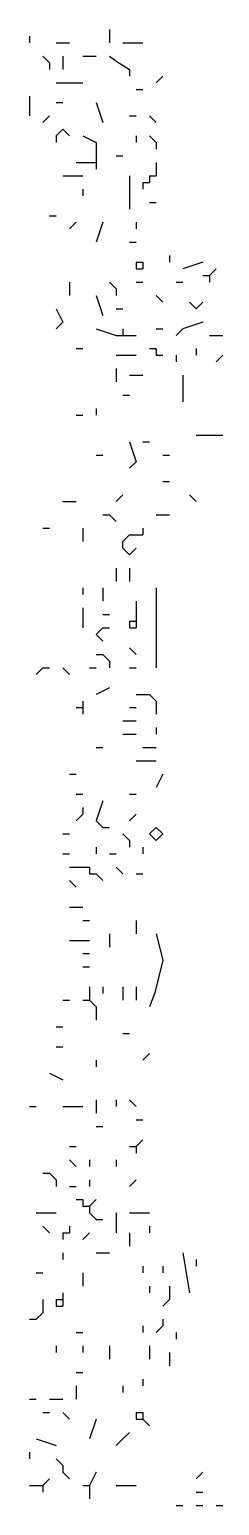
# Model space of a CAD drawing. Header units: inches. Extents: x 0 to 7.16, y 0 to 9.76.
# Drawn here: x 2.88 to 3.165, y 0 to 2.22 of the extents above; entities that cross this region are included whole.
import ezdxf

# ---------------------------------------------------------------- set-up
doc = ezdxf.new("R2010")
doc.units = ezdxf.units.IN
doc.header["$MEASUREMENT"] = 0

# ---------------------------------------------------------------- blocks, each defined once
blk = doc.blocks.new('drevoo')
at = {"linetype": 'Continuous'}
for points in [[(184.0302, -565.4001), (184.0302, -565.4101)], [(184.0702, -565.4101), (184.0902, -565.4101)], [(184.1502, -565.3901), (184.1502, -565.4101)], [(184.1702, -565.4101), (184.2002, -565.4101)], [(184.0502, -565.4301), (184.0602, -565.4401)], [(184.0802, -565.4301), (184.0802, -565.4501)], [(184.1102, -565.4301), (184.1302, -565.4301)], [(184.1502, -565.4301), (184.1612, -565.4381), (184.1802, -565.4501), (184.1802, -565.4601)], [(184.0602, -565.4401), (184.0602, -565.4501)], [(184.0702, -565.4701), (184.1102, -565.4701)], [(184.2302, -565.4601), (184.2202, -565.4701)], [(184.0302, -565.4901), (184.0302, -565.5101)], [(184.0702, -565.5001), (184.0802, -565.5001)], [(184.1302, -565.5001), (184.1402, -565.5301)], [(184.1902, -565.4801), (184.2002, -565.4801)], [(184.0302, -565.5101), (184.0302, -565.5201)], [(184.0602, -565.5201), (184.0502, -565.5301)], [(184.1802, -565.5201), (184.1902, -565.5201)], [(184.2102, -565.5201), (184.2202, -565.5301)], [(184.0802, -565.5401), (184.0702, -565.5501)], [(184.0802, -565.5401), (184.0902, -565.5501)], [(184.0702, -565.5501), (184.0702, -565.5601)], [(184.1102, -565.5501), (184.1302, -565.5601), (184.1302, -565.5801)], [(184.1902, -565.5501), (184.1902, -565.5601)], [(184.2102, -565.5501), (184.2202, -565.5601)], [(184.2202, -565.5601), (184.2202, -565.5701)], [(184.1302, -565.5801), (184.1302, -565.5901)], [(184.1602, -565.5801), (184.1702, -565.5801)], [(184.0802, -565.6101), (184.1102, -565.6101)], [(184.1002, -565.5901), (184.1202, -565.5901)], [(184.1202, -565.5901), (184.1302, -565.5901)], [(184.1302, -565.5901), (184.1302, -565.6001)], [(184.1802, -565.6101), (184.1802, -565.6601)], [(184.2102, -565.6101), (184.2102, -565.6201)], [(184.2102, -565.6101), (184.2202, -565.6101)], [(184.2202, -565.5901), (184.2202, -565.6001)], [(184.2202, -565.6001), (184.2202, -565.6101)], [(184.1102, -565.6301), (184.1102, -565.6401)], [(184.2002, -565.6201), (184.2002, -565.6301)], [(184.2002, -565.6201), (184.2102, -565.6201)], [(184.2102, -565.6501), (184.2202, -565.6501)], [(184.0602, -565.6701), (184.0702, -565.6701)], [(184.1002, -565.6801), (184.0902, -565.6901)], [(184.1402, -565.6801), (184.1302, -565.7101)], [(184.1902, -565.6801), (184.1902, -565.6901)], [(184.1802, -565.7101), (184.1902, -565.7101)], [(184.1902, -565.7401), (184.1902, -565.7501)], [(184.1902, -565.7401), (184.2002, -565.7401)], [(184.2002, -565.7401), (184.2002, -565.7501)], [(184.2402, -565.7301), (184.2402, -565.7401)], [(184.2902, -565.7401), (184.2602, -565.7501)], [(184.1902, -565.7501), (184.2002, -565.7501)], [(184.2902, -565.7601), (184.3002, -565.7601)], [(184.3102, -565.7501), (184.3002, -565.7601)], [(184.3002, -565.7601), (184.3002, -565.7701)], [(184.0902, -565.7701), (184.0902, -565.7901)], [(184.1502, -565.7701), (184.1602, -565.7801)], [(184.1602, -565.7801), (184.1602, -565.7901)], [(184.1902, -565.7701), (184.2002, -565.7701)], [(184.2502, -565.7701), (184.2602, -565.7701)], [(184.0702, -565.8101), (184.0802, -565.8301), (184.0702, -565.8401)], [(184.1302, -565.7901), (184.1402, -565.8201)], [(184.1602, -565.8101), (184.1702, -565.8101)], [(184.2202, -565.7901), (184.2302, -565.8001)], [(184.2702, -565.8001), (184.2802, -565.8101)], [(184.2902, -565.8001), (184.2802, -565.8101)], [(184.2902, -565.8301), (184.2602, -565.8401)], [(184.1302, -565.8401), (184.1602, -565.8501)], [(184.1602, -565.8501), (184.1702, -565.8501)], [(184.1702, -565.8401), (184.1702, -565.8501)], [(184.1702, -565.8501), (184.1802, -565.8501)], [(184.1802, -565.8501), (184.1902, -565.8501)], [(184.2202, -565.8401), (184.2302, -565.8401)], [(184.2602, -565.8401), (184.2502, -565.8501)], [(184.3002, -565.8501), (184.3202, -565.8501)], [(184.1002, -565.8701), (184.1102, -565.8701)], [(184.2102, -565.8701), (184.2202, -565.8701)], [(184.2202, -565.8701), (184.2202, -565.8801)], [(184.2802, -565.8701), (184.2802, -565.8801)], [(184.1602, -565.8801), (184.1902, -565.8801)], [(184.1602, -565.9001), (184.1602, -565.9201)], [(184.2202, -565.8801), (184.2302, -565.8801)], [(184.2502, -565.8801), (184.2502, -565.8901)], [(184.3202, -565.8801), (184.3102, -565.8901)], [(184.1802, -565.9101), (184.2002, -565.9101)], [(184.2602, -565.9101), (184.2602, -565.9501)], [(184.1702, -565.9401), (184.1802, -565.9401)], [(184.1302, -565.9601), (184.1302, -565.9701)], [(184.1002, -565.9701), (184.1102, -565.9701)], [(184.1802, -566.0101), (184.1902, -566.0401)], [(184.2002, -566.0101), (184.2102, -566.0101)], [(184.2802, -566.0001), (184.3202, -566.0001)], [(184.1302, -566.0301), (184.1402, -566.0301)], [(184.2302, -566.0301), (184.2402, -566.0301)], [(184.1902, -566.0401), (184.1802, -566.0501)], [(184.2302, -566.0701), (184.2402, -566.0701)], [(184.1702, -566.0901), (184.1602, -566.1001)], [(184.2702, -566.0901), (184.2802, -566.1001)], [(184.0802, -566.1001), (184.1002, -566.1001)], [(184.1402, -566.1201), (184.1502, -566.1201)], [(184.1502, -566.1201), (184.1602, -566.1301)], [(184.2202, -566.1201), (184.2402, -566.1201)], [(184.0502, -566.1401), (184.0602, -566.1401)], [(184.1102, -566.1401), (184.1102, -566.1601)], [(184.2002, -566.1401), (184.2002, -566.1501)], [(184.1802, -566.1501), (184.1702, -566.1601)], [(184.1902, -566.1701), (184.1802, -566.1801), (184.1702, -566.1701), (184.1702, -566.1601)], [(184.1802, -566.1501), (184.1902, -566.1501)], [(184.1902, -566.1501), (184.2002, -566.1501)], [(184.1602, -566.2001), (184.1602, -566.2201)], [(184.1802, -566.2001), (184.1802, -566.2201)], [(184.1102, -566.2301), (184.1102, -566.2401)], [(184.1402, -566.2301), (184.1402, -566.2501)], [(184.2202, -566.2301), (184.2202, -566.3501)], [(184.1902, -566.2501), (184.1902, -566.2701)], [(184.1102, -566.2601), (184.1102, -566.2901)], [(184.1402, -566.2701), (184.1502, -566.2701)], [(184.1902, -566.2701), (184.1902, -566.2801)], [(184.1402, -566.2901), (184.1302, -566.3001)], [(184.1402, -566.2901), (184.1502, -566.2901)], [(184.1802, -566.2801), (184.1802, -566.2901)], [(184.1802, -566.2801), (184.1902, -566.2801)], [(184.1802, -566.2901), (184.1902, -566.2901)], [(184.1902, -566.2801), (184.1902, -566.2901)], [(184.1302, -566.3001), (184.1402, -566.3101)], [(184.1802, -566.3201), (184.1902, -566.3301)], [(184.1302, -566.3301), (184.1402, -566.3301)], [(184.1402, -566.3301), (184.1502, -566.3401)], [(184.1502, -566.3401), (184.1502, -566.3501)], [(184.0502, -566.3501), (184.0402, -566.3601)], [(184.0502, -566.3501), (184.0602, -566.3501)], [(184.0802, -566.3501), (184.0902, -566.3601)], [(184.1202, -566.3501), (184.1302, -566.3501)], [(184.1802, -566.3501), (184.1902, -566.3501)], [(184.1502, -566.3801), (184.1302, -566.3901)], [(184.1002, -566.4101), (184.1102, -566.4101)], [(184.1102, -566.4001), (184.1102, -566.4101)], [(184.1102, -566.4101), (184.1102, -566.4201)], [(184.1802, -566.4101), (184.1902, -566.4101)], [(184.1902, -566.3901), (184.2102, -566.3901)], [(184.2102, -566.3901), (184.2202, -566.4001)], [(184.2202, -566.4001), (184.2202, -566.4201)], [(184.1702, -566.4301), (184.1902, -566.4301)], [(184.1702, -566.4501), (184.1902, -566.4501)], [(184.2202, -566.4401), (184.2202, -566.4501)], [(184.1302, -566.4701), (184.1402, -566.4701)], [(184.2002, -566.4701), (184.2202, -566.4701)], [(184.1902, -566.4901), (184.2202, -566.4901)], [(184.0902, -566.5101), (184.1002, -566.5101)], [(184.2302, -566.5101), (184.2202, -566.5301)], [(184.1002, -566.5401), (184.1102, -566.5401)], [(184.1802, -566.5401), (184.1902, -566.5401)], [(184.1102, -566.5601), (184.1102, -566.5701)], [(184.1402, -566.5501), (184.1302, -566.5801), (184.1402, -566.5901), (184.1502, -566.5901)], [(184.1102, -566.5701), (184.1002, -566.5801)], [(184.1902, -566.5701), (184.1802, -566.5801)], [(184.0802, -566.6001), (184.0902, -566.6001)], [(184.1702, -566.6001), (184.1802, -566.6101)], [(184.1802, -566.6101), (184.1802, -566.6201)], [(184.2202, -566.6101), (184.2102, -566.6001), (184.2202, -566.5901), (184.2302, -566.6001), (184.2202, -566.6101)], [(184.0802, -566.6301), (184.0902, -566.6301)], [(184.1302, -566.6201), (184.1302, -566.6301)], [(184.1502, -566.6301), (184.1602, -566.6301)], [(184.2002, -566.6201), (184.2002, -566.6301)], [(184.0902, -566.6501), (184.1102, -566.6501)], [(184.1102, -566.6501), (184.1202, -566.6501)], [(184.1202, -566.6501), (184.1202, -566.6601)], [(184.1602, -566.6501), (184.1702, -566.6601)], [(184.0902, -566.6701), (184.1002, -566.6801)], [(184.1202, -566.6601), (184.1302, -566.6601)], [(184.1302, -566.6601), (184.1402, -566.6701)], [(184.1902, -566.6601), (184.2002, -566.6601)], [(184.0902, -566.7101), (184.1102, -566.7101)], [(184.1102, -566.7301), (184.1202, -566.7301)], [(184.1902, -566.7301), (184.1902, -566.7501)], [(184.0902, -566.7601), (184.1202, -566.7601)], [(184.1502, -566.7501), (184.1502, -566.7701)], [(184.2202, -566.7501), (184.2302, -566.7901), (184.2182, -566.8391), (184.2102, -566.8601)], [(184.1102, -566.7801), (184.1202, -566.7801)], [(184.1102, -566.8001), (184.1202, -566.8001)], [(184.1202, -566.8301), (184.1202, -566.8401)], [(184.1402, -566.8301), (184.1402, -566.8401)], [(184.1702, -566.8301), (184.1702, -566.8501)], [(184.1902, -566.8301), (184.1902, -566.8501)], [(184.0802, -566.8501), (184.0902, -566.8501)], [(184.1102, -566.8501), (184.1202, -566.8501)], [(184.1202, -566.8401), (184.1202, -566.8501)], [(184.1202, -566.8501), (184.1302, -566.8601)], [(184.1302, -566.8601), (184.1302, -566.8701)], [(184.1302, -566.8701), (184.1302, -566.8801)], [(184.0702, -566.8901), (184.0802, -566.8901)], [(184.0702, -566.9201), (184.0802, -566.9201)], [(184.1702, -566.9001), (184.1802, -566.9001)], [(184.1302, -566.9401), (184.1302, -566.9501)], [(184.2102, -566.9301), (184.2002, -566.9401)], [(184.0602, -566.9601), (184.0802, -566.9701)], [(184.0302, -567.0101), (184.0402, -567.0101)], [(184.0802, -567.0101), (184.1102, -567.0101)], [(184.1302, -567.0001), (184.1302, -567.0201)], [(184.1602, -567.0001), (184.1602, -567.0101)], [(184.1802, -567.0001), (184.1902, -567.0101)], [(184.1902, -567.0301), (184.2002, -567.0301)], [(184.1302, -567.0401), (184.1402, -567.0401)], [(184.0902, -567.0701), (184.1002, -567.0701)], [(184.1802, -567.0701), (184.1902, -567.0701)], [(184.2002, -567.0601), (184.1902, -567.0701)], [(184.1902, -567.0701), (184.1902, -567.0801)], [(184.0902, -567.0901), (184.1002, -567.1001)], [(184.1202, -567.0901), (184.1202, -567.1001)], [(184.1602, -567.0901), (184.1602, -567.1001)], [(184.0502, -567.1101), (184.0602, -567.1101)], [(184.0602, -567.1101), (184.0702, -567.1201)], [(184.0702, -567.1201), (184.0702, -567.1301)], [(184.1202, -567.1201), (184.1202, -567.1301)], [(184.1902, -567.1201), (184.1802, -567.1301)], [(184.0902, -567.1301), (184.1002, -567.1301)], [(184.1002, -567.1501), (184.1102, -567.1501)], [(184.1102, -567.1501), (184.1102, -567.1601)], [(184.1102, -567.1601), (184.1202, -567.1601)], [(184.1302, -567.1501), (184.1202, -567.1601)], [(184.1202, -567.1601), (184.1202, -567.1701)], [(184.0402, -567.1701), (184.0702, -567.1701)], [(184.1202, -567.1701), (184.1302, -567.1801)], [(184.1302, -567.1801), (184.1402, -567.1801)], [(184.1602, -567.1701), (184.1602, -567.2001)], [(184.1802, -567.1701), (184.2102, -567.1701)], [(184.0502, -567.1901), (184.0602, -567.2001)], [(184.0802, -567.2001), (184.0802, -567.2101)], [(184.0802, -567.2001), (184.0902, -567.2001)], [(184.0902, -567.1901), (184.0902, -567.2001)], [(184.1202, -567.2001), (184.1102, -567.2101)], [(184.1802, -567.2001), (184.1802, -567.2201)], [(184.2102, -567.1901), (184.2102, -567.2001)], [(184.0802, -567.2301), (184.0802, -567.2401)], [(184.1302, -567.2301), (184.1502, -567.2301)], [(184.2602, -567.2301), (184.2702, -567.2901)], [(184.2002, -567.2501), (184.2002, -567.2601)], [(184.2302, -567.2501), (184.2302, -567.2601)], [(184.2802, -567.2401), (184.2802, -567.2501)], [(184.0402, -567.2601), (184.0502, -567.2601)], [(184.1102, -567.2601), (184.1102, -567.2801)], [(184.0802, -567.2901), (184.0802, -567.3001)], [(184.2102, -567.2801), (184.2102, -567.2901)], [(184.2402, -567.2801), (184.2402, -567.3001)], [(184.0502, -567.3201), (184.0402, -567.3301)], [(184.0502, -567.3001), (184.0502, -567.3201)], [(184.0702, -567.3001), (184.0702, -567.3101)], [(184.0702, -567.3001), (184.0802, -567.3001)], [(184.0702, -567.3101), (184.0802, -567.3101)], [(184.0802, -567.3001), (184.0802, -567.3101)], [(184.2402, -567.3001), (184.2302, -567.3101)], [(184.0302, -567.3301), (184.0402, -567.3301)], [(184.2002, -567.3401), (184.2002, -567.3501)], [(184.2302, -567.3401), (184.2202, -567.3501)], [(184.2302, -567.3301), (184.2302, -567.3401)], [(184.1002, -567.3501), (184.1102, -567.3501)], [(184.2502, -567.3501), (184.2502, -567.3601)], [(184.0702, -567.3701), (184.0702, -567.3801)], [(184.1102, -567.3701), (184.1102, -567.3801)], [(184.1502, -567.3701), (184.1502, -567.3901)], [(184.2102, -567.3701), (184.2102, -567.3901)], [(184.2402, -567.3801), (184.2402, -567.4001)], [(184.1002, -567.4101), (184.1102, -567.4101)], [(184.1002, -567.4301), (184.1002, -567.4501)], [(184.1702, -567.4301), (184.1702, -567.4401)], [(184.2002, -567.4201), (184.2002, -567.4301)], [(184.0302, -567.4501), (184.0402, -567.4501)], [(184.0602, -567.4501), (184.0802, -567.4501)], [(184.0502, -567.4701), (184.0602, -567.4701)], [(184.0802, -567.4701), (184.0902, -567.4801)], [(184.1902, -567.4701), (184.1902, -567.4801)], [(184.1902, -567.4701), (184.2002, -567.4701)], [(184.2002, -567.4701), (184.2002, -567.4801)], [(184.1302, -567.4801), (184.1202, -567.5101)], [(184.1902, -567.4801), (184.2002, -567.4801)], [(184.2002, -567.4801), (184.2102, -567.4901)], [(184.0402, -567.5101), (184.0702, -567.5201)], [(184.1702, -567.5101), (184.1602, -567.5201)], [(184.1802, -567.5001), (184.1702, -567.5101)], [(184.0302, -567.5301), (184.0302, -567.5401)], [(184.0702, -567.5401), (184.0802, -567.5501)], [(184.0802, -567.5501), (184.0802, -567.5601)], [(184.0802, -567.5601), (184.0902, -567.5701)], [(184.1302, -567.5601), (184.1202, -567.5801)], [(184.2902, -567.5601), (184.2802, -567.5701)], [(184.0302, -567.5801), (184.0402, -567.5801)], [(184.0402, -567.5801), (184.0502, -567.5801)], [(184.0602, -567.5701), (184.0502, -567.5801)], [(184.0502, -567.5801), (184.0502, -567.5901)], [(184.1102, -567.5801), (184.1202, -567.5801)], [(184.1202, -567.5801), (184.1202, -567.5901)], [(184.1602, -567.5801), (184.1902, -567.5801)], [(184.1202, -567.5901), (184.1202, -567.6001)], [(184.2802, -567.5901), (184.2902, -567.5901)], [(184.2502, -567.6101), (184.2602, -567.6101)], [(184.2802, -567.6101), (184.2902, -567.6101)], [(184.3102, -567.6101), (184.3202, -567.6101)]]:
    blk.add_lwpolyline(points, dxfattribs=at)
blk = doc.blocks.new('A$C347C32FF')
at = {"color": 1, "linetype": 'Continuous'}
blk.add_blockref('drevoo', (-181.1502, 567.6101), dxfattribs=at)

msp = doc.modelspace()

# ---------------------------------------------------------------- block references
msp.add_blockref('A$C347C32FF', (0, 0))

doc.saveas('drawing.dxf')
